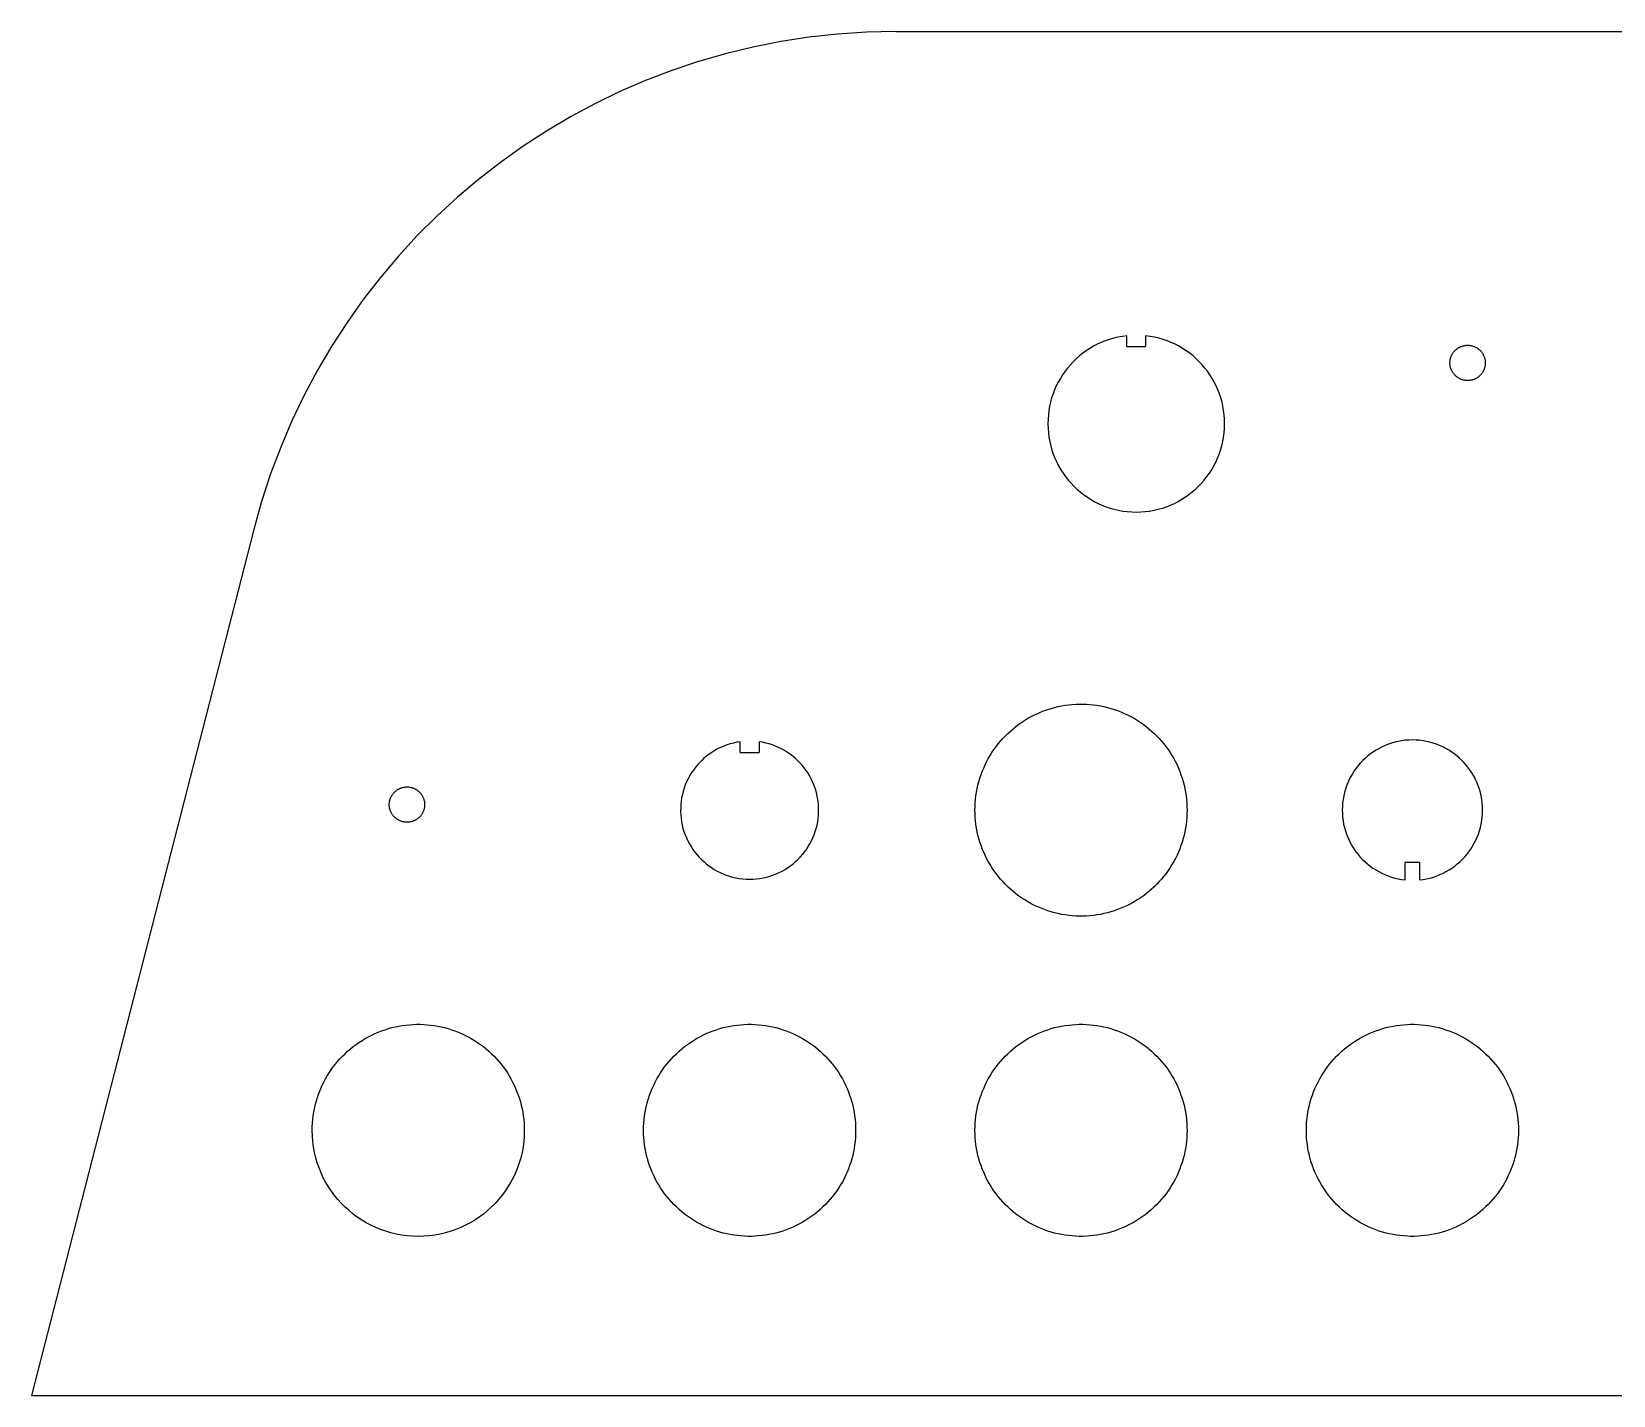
# Model space of a CAD drawing. Extents: x 1 to 453, y -1 to 123.
# Drawn here: x 0.5 to 143.6, y -0.5 to 122.9 of the extents above; entities that cross this region are included whole.
import ezdxf

# ---------------------------------------------------------------- set-up
doc = ezdxf.new("R2010")
doc.units = 0
doc.layers.get('0').update_dxf_attribs({"linetype": 'CONTINUOUS'})

msp = doc.modelspace()

# ---------------------------------------------------------------- linework, layer by layer
at = {"color": 1}
for points in [[(78.68, 122.89), (76.05, 122.83), (73.43, 122.66), (70.85, 122.38), (68.29, 121.99), (65.77, 121.49), (63.28, 120.88), (60.83, 120.18), (58.42, 119.37), (56.05, 118.46), (53.73, 117.46), (51.46, 116.36), (49.25, 115.17), (47.08, 113.89), (44.98, 112.52), (42.93, 111.06), (40.95, 109.52), (39.03, 107.9), (37.18, 106.2), (35.4, 104.43), (33.7, 102.57), (32.07, 100.65), (30.52, 98.65), (29.06, 96.58), (27.67, 94.45), (26.38, 92.25), (25.18, 89.99), (24.07, 87.67), (23.05, 85.29), (22.13, 82.86), (21.32, 80.37), (20.61, 77.83)], [(78.68, 122.89), (222.44, 122.89)], [(99.59, 95.37), (99.19, 95.31), (98.79, 95.24), (98.4, 95.15), (98.02, 95.04), (97.64, 94.91), (97.28, 94.76), (96.92, 94.6), (96.58, 94.42), (96.24, 94.22), (95.92, 94.01), (95.61, 93.78), (95.31, 93.55), (95.02, 93.29), (94.74, 93.02), (94.48, 92.75), (94.23, 92.45), (94, 92.15), (93.78, 91.84), (93.58, 91.51), (93.39, 91.18), (93.21, 90.83), (93.06, 90.48), (92.92, 90.12), (92.79, 89.75), (92.69, 89.37), (92.6, 88.99), (92.54, 88.6), (92.49, 88.21), (92.46, 87.81), (92.45, 87.4), (92.46, 86.99)], [(99.59, 94.41), (99.59, 95.37)], [(101.29, 95.37), (101.29, 94.41)], [(108.42, 86.99), (108.44, 87.4), (108.43, 87.81), (108.4, 88.21), (108.35, 88.6), (108.28, 88.99), (108.2, 89.37), (108.09, 89.75), (107.97, 90.12), (107.83, 90.48), (107.67, 90.83), (107.5, 91.18), (107.31, 91.51), (107.1, 91.84), (106.88, 92.15), (106.65, 92.45), (106.4, 92.75), (106.14, 93.02), (105.86, 93.29), (105.58, 93.55), (105.28, 93.78), (104.96, 94.01), (104.64, 94.22), (104.31, 94.42), (103.96, 94.6), (103.61, 94.76), (103.24, 94.91), (102.87, 95.04), (102.49, 95.15), (102.1, 95.24), (101.7, 95.31), (101.29, 95.37)], [(129.62, 94.3), (129.67, 94.32), (129.72, 94.35), (129.77, 94.37), (129.82, 94.39), (129.87, 94.41), (129.92, 94.43), (129.97, 94.45), (130.02, 94.46), (130.07, 94.47), (130.13, 94.48), (130.18, 94.49), (130.23, 94.5), (130.29, 94.51), (130.34, 94.51), (130.39, 94.51), (130.45, 94.51), (130.5, 94.51), (130.55, 94.51), (130.61, 94.5), (130.66, 94.49), (130.71, 94.48), (130.76, 94.47), (130.82, 94.46), (130.87, 94.45), (130.92, 94.43), (130.97, 94.41), (131.02, 94.39), (131.07, 94.37), (131.12, 94.35), (131.17, 94.32), (131.22, 94.3)], [(99.59, 94.41), (101.29, 94.41)], [(128.82, 92.91), (128.82, 92.97), (128.82, 93.02), (128.83, 93.08), (128.84, 93.13), (128.84, 93.18), (128.85, 93.24), (128.87, 93.29), (128.88, 93.34), (128.9, 93.39), (128.91, 93.45), (128.93, 93.5), (128.95, 93.54), (128.97, 93.59), (129, 93.64), (129.02, 93.69), (129.05, 93.73), (129.08, 93.78), (129.11, 93.82), (129.14, 93.87), (129.17, 93.91), (129.2, 93.95), (129.24, 93.99), (129.28, 94.03), (129.32, 94.07), (129.36, 94.11), (129.4, 94.14), (129.44, 94.17), (129.48, 94.21), (129.53, 94.24), (129.57, 94.27), (129.62, 94.3)], [(131.22, 94.3), (131.27, 94.27), (131.31, 94.24), (131.36, 94.21), (131.4, 94.17), (131.44, 94.14), (131.48, 94.11), (131.52, 94.07), (131.56, 94.03), (131.6, 93.99), (131.63, 93.95), (131.67, 93.91), (131.7, 93.87), (131.73, 93.82), (131.76, 93.78), (131.79, 93.73), (131.82, 93.69), (131.84, 93.64), (131.87, 93.59), (131.89, 93.54), (131.91, 93.5), (131.93, 93.45), (131.94, 93.39), (131.96, 93.34), (131.97, 93.29), (131.99, 93.24), (132, 93.18), (132, 93.13), (132.01, 93.08), (132.01, 93.02), (132.02, 92.97), (132.02, 92.91)], [(129.62, 91.53), (129.57, 91.56), (129.53, 91.59), (129.48, 91.62), (129.44, 91.65), (129.4, 91.68), (129.36, 91.72), (129.32, 91.76), (129.28, 91.79), (129.24, 91.83), (129.2, 91.87), (129.17, 91.91), (129.14, 91.96), (129.11, 92), (129.08, 92.04), (129.05, 92.09), (129.02, 92.14), (129, 92.18), (128.97, 92.23), (128.95, 92.28), (128.93, 92.33), (128.91, 92.38), (128.9, 92.43), (128.88, 92.48), (128.87, 92.53), (128.85, 92.59), (128.84, 92.64), (128.84, 92.69), (128.83, 92.75), (128.82, 92.8), (128.82, 92.86), (128.82, 92.91)], [(132.02, 92.91), (132.02, 92.86), (132.01, 92.8), (132.01, 92.75), (132, 92.69), (132, 92.64), (131.99, 92.59), (131.97, 92.53), (131.96, 92.48), (131.94, 92.43), (131.93, 92.38), (131.91, 92.33), (131.89, 92.28), (131.87, 92.23), (131.84, 92.18), (131.82, 92.14), (131.79, 92.09), (131.76, 92.04), (131.73, 92), (131.7, 91.96), (131.67, 91.91), (131.63, 91.87), (131.6, 91.83), (131.56, 91.79), (131.52, 91.76), (131.48, 91.72), (131.44, 91.68), (131.4, 91.65), (131.36, 91.62), (131.31, 91.59), (131.27, 91.56), (131.22, 91.53)], [(131.22, 91.53), (131.17, 91.5), (131.12, 91.48), (131.07, 91.45), (131.02, 91.43), (130.97, 91.41), (130.92, 91.39), (130.87, 91.38), (130.82, 91.36), (130.76, 91.35), (130.71, 91.34), (130.66, 91.33), (130.61, 91.32), (130.55, 91.32), (130.5, 91.32), (130.45, 91.31), (130.39, 91.31), (130.34, 91.32), (130.29, 91.32), (130.23, 91.32), (130.18, 91.33), (130.13, 91.34), (130.07, 91.35), (130.02, 91.36), (129.97, 91.38), (129.92, 91.39), (129.87, 91.41), (129.82, 91.43), (129.77, 91.45), (129.72, 91.48), (129.67, 91.5), (129.62, 91.53)], [(92.46, 86.99), (92.49, 86.58), (92.54, 86.18), (92.62, 85.79), (92.71, 85.4), (92.81, 85.02), (92.94, 84.65), (93.09, 84.29), (93.25, 83.93), (93.42, 83.59), (93.62, 83.25), (93.83, 82.93), (94.05, 82.62), (94.29, 82.31), (94.54, 82.03), (94.8, 81.75), (95.08, 81.49), (95.37, 81.24), (95.67, 81), (95.99, 80.78), (96.31, 80.57), (96.65, 80.38), (96.99, 80.2), (97.34, 80.05), (97.71, 79.9), (98.08, 79.78), (98.45, 79.67), (98.84, 79.58), (99.23, 79.51), (99.63, 79.46), (100.03, 79.43), (100.44, 79.42)], [(100.44, 79.42), (100.85, 79.43), (101.25, 79.46), (101.65, 79.51), (102.04, 79.58), (102.43, 79.67), (102.81, 79.78), (103.18, 79.9), (103.54, 80.05), (103.89, 80.2), (104.24, 80.38), (104.57, 80.57), (104.9, 80.78), (105.21, 81), (105.51, 81.24), (105.8, 81.49), (106.08, 81.75), (106.35, 82.03), (106.6, 82.31), (106.83, 82.62), (107.06, 82.93), (107.27, 83.25), (107.46, 83.59), (107.64, 83.93), (107.8, 84.29), (107.94, 84.65), (108.07, 85.02), (108.18, 85.4), (108.27, 85.79), (108.34, 86.18), (108.39, 86.58), (108.42, 86.99)], [(20.61, 77.83), (0.52, -0.52)], [(90.65, 60.75), (90.94, 60.91), (91.23, 61.06), (91.53, 61.2), (91.83, 61.33), (92.13, 61.45), (92.44, 61.55), (92.75, 61.65), (93.06, 61.73), (93.38, 61.81), (93.69, 61.87), (94.01, 61.93), (94.33, 61.97), (94.65, 62), (94.97, 62.02), (95.29, 62.03), (95.61, 62.03), (95.93, 62.02), (96.25, 62), (96.57, 61.97), (96.88, 61.93), (97.2, 61.87), (97.52, 61.81), (97.83, 61.73), (98.14, 61.65), (98.45, 61.55), (98.76, 61.45), (99.06, 61.33), (99.36, 61.2), (99.66, 61.06), (99.95, 60.91), (100.24, 60.75)], [(85.85, 52.44), (85.86, 52.77), (85.88, 53.1), (85.9, 53.43), (85.94, 53.75), (85.99, 54.08), (86.05, 54.39), (86.12, 54.71), (86.21, 55.02), (86.3, 55.33), (86.4, 55.64), (86.51, 55.94), (86.64, 56.24), (86.77, 56.53), (86.91, 56.82), (87.06, 57.1), (87.22, 57.38), (87.39, 57.65), (87.57, 57.92), (87.76, 58.18), (87.95, 58.43), (88.16, 58.68), (88.37, 58.92), (88.59, 59.15), (88.82, 59.38), (89.06, 59.6), (89.31, 59.81), (89.56, 60.02), (89.82, 60.21), (90.09, 60.4), (90.37, 60.58), (90.65, 60.75)], [(100.24, 60.75), (100.53, 60.58), (100.8, 60.4), (101.07, 60.21), (101.33, 60.02), (101.59, 59.81), (101.83, 59.6), (102.07, 59.38), (102.3, 59.15), (102.52, 58.92), (102.74, 58.68), (102.94, 58.43), (103.14, 58.18), (103.32, 57.92), (103.5, 57.65), (103.67, 57.38), (103.83, 57.1), (103.98, 56.82), (104.13, 56.53), (104.26, 56.24), (104.38, 55.94), (104.49, 55.64), (104.59, 55.33), (104.69, 55.02), (104.77, 54.71), (104.84, 54.39), (104.9, 54.08), (104.95, 53.75), (104.99, 53.43), (105.02, 53.1), (105.03, 52.77), (105.04, 52.44)], [(125.42, 58.79), (125.1, 58.78), (124.78, 58.76), (124.46, 58.72), (124.15, 58.66), (123.84, 58.59), (123.54, 58.51), (123.25, 58.41), (122.96, 58.29), (122.68, 58.17), (122.41, 58.03), (122.14, 57.87), (121.89, 57.71), (121.64, 57.53), (121.4, 57.35), (121.17, 57.15), (120.95, 56.94), (120.73, 56.72), (120.53, 56.49), (120.35, 56.25), (120.17, 56), (120, 55.74), (119.85, 55.48), (119.71, 55.2), (119.58, 54.92), (119.47, 54.63), (119.37, 54.34), (119.28, 54.03), (119.21, 53.73), (119.15, 53.41), (119.11, 53.09), (119.09, 52.77)], [(131.76, 52.77), (131.74, 53.09), (131.7, 53.41), (131.64, 53.73), (131.57, 54.03), (131.48, 54.34), (131.38, 54.63), (131.27, 54.92), (131.14, 55.2), (131, 55.48), (130.85, 55.74), (130.68, 56), (130.5, 56.25), (130.31, 56.49), (130.11, 56.72), (129.9, 56.94), (129.68, 57.15), (129.45, 57.35), (129.21, 57.53), (128.96, 57.71), (128.71, 57.87), (128.44, 58.03), (128.17, 58.17), (127.89, 58.29), (127.6, 58.41), (127.3, 58.51), (127, 58.59), (126.7, 58.66), (126.39, 58.72), (126.07, 58.76), (125.75, 58.78), (125.42, 58.79)], [(64.62, 58.63), (64.31, 58.58), (64, 58.51), (63.7, 58.43), (63.41, 58.34), (63.12, 58.23), (62.84, 58.11), (62.57, 57.98), (62.31, 57.83), (62.05, 57.67), (61.81, 57.5), (61.57, 57.32), (61.34, 57.13), (61.13, 56.93), (60.92, 56.72), (60.72, 56.5), (60.53, 56.27), (60.36, 56.03), (60.19, 55.78), (60.04, 55.53), (59.9, 55.27), (59.77, 55), (59.65, 54.72), (59.55, 54.44), (59.46, 54.15), (59.39, 53.86), (59.32, 53.56), (59.28, 53.26), (59.24, 52.96), (59.23, 52.65), (59.22, 52.33), (59.24, 52.02)], [(64.62, 57.67), (64.62, 58.63)], [(64.62, 57.67), (66.32, 57.67)], [(66.32, 58.63), (66.32, 57.67)], [(71.7, 52.02), (71.71, 52.33), (71.71, 52.65), (71.69, 52.96), (71.66, 53.26), (71.61, 53.56), (71.55, 53.86), (71.48, 54.15), (71.39, 54.44), (71.28, 54.72), (71.17, 55), (71.04, 55.27), (70.9, 55.53), (70.75, 55.78), (70.58, 56.03), (70.4, 56.27), (70.22, 56.5), (70.02, 56.72), (69.81, 56.93), (69.59, 57.13), (69.37, 57.32), (69.13, 57.5), (68.88, 57.67), (68.63, 57.83), (68.36, 57.98), (68.09, 58.11), (67.81, 58.23), (67.53, 58.34), (67.24, 58.43), (66.94, 58.51), (66.63, 58.58), (66.32, 58.63)], [(33.67, 54.33), (33.72, 54.35), (33.77, 54.38), (33.82, 54.4), (33.87, 54.42), (33.92, 54.44), (33.97, 54.46), (34.02, 54.48), (34.07, 54.49), (34.12, 54.5), (34.18, 54.51), (34.23, 54.52), (34.28, 54.53), (34.34, 54.54), (34.39, 54.54), (34.44, 54.54), (34.5, 54.54), (34.55, 54.54), (34.6, 54.54), (34.66, 54.53), (34.71, 54.52), (34.76, 54.51), (34.81, 54.5), (34.87, 54.49), (34.92, 54.48), (34.97, 54.46), (35.02, 54.44), (35.07, 54.42), (35.12, 54.4), (35.17, 54.38), (35.22, 54.35), (35.27, 54.33)], [(32.87, 52.94), (32.87, 53), (32.87, 53.05), (32.88, 53.11), (32.89, 53.16), (32.89, 53.21), (32.9, 53.27), (32.92, 53.32), (32.93, 53.37), (32.95, 53.42), (32.96, 53.48), (32.98, 53.53), (33, 53.57), (33.02, 53.62), (33.05, 53.67), (33.07, 53.72), (33.1, 53.76), (33.13, 53.81), (33.16, 53.85), (33.19, 53.9), (33.22, 53.94), (33.25, 53.98), (33.29, 54.02), (33.33, 54.06), (33.37, 54.1), (33.41, 54.14), (33.45, 54.17), (33.49, 54.2), (33.53, 54.24), (33.58, 54.27), (33.62, 54.3), (33.67, 54.33)], [(33.67, 51.56), (33.62, 51.59), (33.58, 51.62), (33.53, 51.65), (33.49, 51.68), (33.45, 51.71), (33.41, 51.75), (33.37, 51.79), (33.33, 51.82), (33.29, 51.86), (33.25, 51.9), (33.22, 51.94), (33.19, 51.99), (33.16, 52.03), (33.13, 52.07), (33.1, 52.12), (33.07, 52.17), (33.05, 52.21), (33.02, 52.26), (33, 52.31), (32.98, 52.36), (32.96, 52.41), (32.95, 52.46), (32.93, 52.51), (32.92, 52.56), (32.9, 52.62), (32.89, 52.67), (32.89, 52.72), (32.88, 52.78), (32.87, 52.83), (32.87, 52.89), (32.87, 52.94)], [(35.27, 54.33), (35.32, 54.3), (35.36, 54.27), (35.41, 54.24), (35.45, 54.2), (35.49, 54.17), (35.53, 54.14), (35.57, 54.1), (35.61, 54.06), (35.65, 54.02), (35.68, 53.98), (35.72, 53.94), (35.75, 53.9), (35.78, 53.85), (35.81, 53.81), (35.84, 53.76), (35.87, 53.72), (35.89, 53.67), (35.92, 53.62), (35.94, 53.57), (35.96, 53.53), (35.98, 53.48), (35.99, 53.42), (36.01, 53.37), (36.02, 53.32), (36.04, 53.27), (36.05, 53.21), (36.05, 53.16), (36.06, 53.11), (36.06, 53.05), (36.07, 53), (36.07, 52.94)], [(36.07, 52.94), (36.07, 52.89), (36.06, 52.83), (36.06, 52.78), (36.05, 52.72), (36.05, 52.67), (36.04, 52.62), (36.02, 52.56), (36.01, 52.51), (35.99, 52.46), (35.98, 52.41), (35.96, 52.36), (35.94, 52.31), (35.92, 52.26), (35.89, 52.21), (35.87, 52.17), (35.84, 52.12), (35.81, 52.07), (35.78, 52.03), (35.75, 51.99), (35.72, 51.94), (35.68, 51.9), (35.65, 51.86), (35.61, 51.82), (35.57, 51.79), (35.53, 51.75), (35.49, 51.71), (35.45, 51.68), (35.41, 51.65), (35.36, 51.62), (35.32, 51.59), (35.27, 51.56)], [(35.27, 51.56), (35.22, 51.53), (35.17, 51.51), (35.12, 51.48), (35.07, 51.46), (35.02, 51.44), (34.97, 51.42), (34.92, 51.41), (34.87, 51.39), (34.81, 51.38), (34.76, 51.37), (34.71, 51.36), (34.66, 51.35), (34.6, 51.35), (34.55, 51.35), (34.5, 51.34), (34.44, 51.34), (34.39, 51.35), (34.34, 51.35), (34.28, 51.35), (34.23, 51.36), (34.18, 51.37), (34.12, 51.38), (34.07, 51.39), (34.02, 51.41), (33.97, 51.42), (33.92, 51.44), (33.87, 51.46), (33.82, 51.48), (33.77, 51.51), (33.72, 51.53), (33.67, 51.56)], [(59.24, 52.02), (59.27, 51.7), (59.31, 51.39), (59.37, 51.09), (59.44, 50.79), (59.53, 50.5), (59.63, 50.21), (59.75, 49.93), (59.88, 49.66), (60.02, 49.39), (60.17, 49.14), (60.33, 48.89), (60.51, 48.65), (60.69, 48.42), (60.89, 48.19), (61.1, 47.98), (61.32, 47.78), (61.54, 47.59), (61.78, 47.41), (62.02, 47.24), (62.27, 47.08), (62.53, 46.93), (62.8, 46.8), (63.07, 46.67), (63.35, 46.57), (63.64, 46.47), (63.93, 46.39), (64.23, 46.32), (64.53, 46.27), (64.84, 46.23), (65.15, 46.21), (65.47, 46.2)], [(65.47, 46.2), (65.78, 46.21), (66.1, 46.23), (66.4, 46.27), (66.71, 46.32), (67.01, 46.39), (67.3, 46.47), (67.58, 46.57), (67.87, 46.67), (68.14, 46.8), (68.41, 46.93), (68.67, 47.08), (68.92, 47.24), (69.16, 47.41), (69.4, 47.59), (69.62, 47.78), (69.84, 47.98), (70.05, 48.19), (70.24, 48.42), (70.43, 48.65), (70.6, 48.89), (70.77, 49.14), (70.92, 49.39), (71.06, 49.66), (71.19, 49.93), (71.3, 50.21), (71.4, 50.5), (71.49, 50.79), (71.57, 51.09), (71.63, 51.39), (71.67, 51.7), (71.7, 52.02)], [(90.65, 44.14), (90.37, 44.31), (90.09, 44.48), (89.82, 44.67), (89.56, 44.87), (89.31, 45.07), (89.06, 45.28), (88.82, 45.5), (88.59, 45.73), (88.37, 45.97), (88.16, 46.21), (87.95, 46.46), (87.76, 46.71), (87.57, 46.97), (87.39, 47.24), (87.22, 47.51), (87.06, 47.79), (86.91, 48.07), (86.77, 48.36), (86.64, 48.65), (86.51, 48.95), (86.4, 49.25), (86.3, 49.55), (86.21, 49.86), (86.12, 50.17), (86.05, 50.49), (85.99, 50.81), (85.94, 51.13), (85.9, 51.46), (85.88, 51.78), (85.86, 52.11), (85.85, 52.44)], [(105.04, 52.44), (105.03, 52.11), (105.02, 51.78), (104.99, 51.46), (104.95, 51.13), (104.9, 50.81), (104.84, 50.49), (104.77, 50.17), (104.69, 49.86), (104.59, 49.55), (104.49, 49.25), (104.38, 48.95), (104.26, 48.65), (104.13, 48.36), (103.98, 48.07), (103.83, 47.79), (103.67, 47.51), (103.5, 47.24), (103.32, 46.97), (103.14, 46.71), (102.94, 46.46), (102.74, 46.21), (102.52, 45.97), (102.3, 45.73), (102.07, 45.5), (101.83, 45.28), (101.59, 45.07), (101.33, 44.87), (101.07, 44.67), (100.8, 44.48), (100.53, 44.31), (100.24, 44.14)], [(119.09, 52.77), (119.08, 52.44), (119.09, 52.12), (119.11, 51.8), (119.15, 51.49), (119.2, 51.18), (119.27, 50.88), (119.36, 50.58), (119.46, 50.28), (119.57, 50), (119.69, 49.72), (119.83, 49.44), (119.98, 49.18), (120.15, 48.92), (120.32, 48.67), (120.51, 48.43), (120.71, 48.2), (120.92, 47.98), (121.14, 47.77), (121.36, 47.57), (121.6, 47.38), (121.85, 47.2), (122.11, 47.03), (122.38, 46.88), (122.65, 46.73), (122.93, 46.61), (123.22, 46.49), (123.52, 46.39), (123.83, 46.3), (124.14, 46.23), (124.45, 46.17), (124.78, 46.13)], [(126.07, 46.13), (126.4, 46.17), (126.71, 46.23), (127.02, 46.3), (127.33, 46.39), (127.63, 46.49), (127.92, 46.61), (128.2, 46.73), (128.47, 46.88), (128.74, 47.03), (129, 47.2), (129.25, 47.38), (129.48, 47.57), (129.71, 47.77), (129.93, 47.98), (130.14, 48.2), (130.34, 48.43), (130.53, 48.67), (130.7, 48.92), (130.87, 49.18), (131.02, 49.44), (131.16, 49.72), (131.28, 50), (131.39, 50.28), (131.49, 50.58), (131.57, 50.88), (131.64, 51.18), (131.7, 51.49), (131.74, 51.8), (131.76, 52.12), (131.77, 52.44), (131.76, 52.77)], [(124.78, 46.13), (124.78, 47.7)], [(126.07, 47.7), (124.78, 47.7)], [(126.07, 47.7), (126.07, 46.13)], [(100.24, 44.14), (99.95, 43.97), (99.66, 43.82), (99.36, 43.69), (99.06, 43.56), (98.76, 43.44), (98.45, 43.33), (98.14, 43.24), (97.83, 43.15), (97.52, 43.08), (97.2, 43.01), (96.88, 42.96), (96.57, 42.92), (96.25, 42.88), (95.93, 42.86), (95.61, 42.85), (95.29, 42.85), (94.97, 42.86), (94.65, 42.88), (94.33, 42.92), (94.01, 42.96), (93.69, 43.01), (93.38, 43.08), (93.06, 43.15), (92.75, 43.24), (92.44, 43.33), (92.13, 43.44), (91.83, 43.56), (91.53, 43.69), (91.23, 43.82), (90.94, 43.97), (90.65, 44.14)], [(30.69, 31.77), (30.98, 31.93), (31.28, 32.08), (31.57, 32.22), (31.87, 32.35), (32.18, 32.47), (32.49, 32.57), (32.79, 32.67), (33.11, 32.76), (33.42, 32.83), (33.74, 32.9), (34.05, 32.95), (34.37, 32.99), (34.69, 33.02), (35.01, 33.05), (35.33, 33.06), (35.65, 33.06), (35.97, 33.05), (36.29, 33.02), (36.61, 32.99), (36.93, 32.95), (37.25, 32.9), (37.56, 32.83), (37.88, 32.76), (38.19, 32.67), (38.5, 32.57), (38.8, 32.47), (39.11, 32.35), (39.41, 32.22), (39.7, 32.08), (40, 31.93), (40.29, 31.77)], [(60.67, 31.77), (60.96, 31.93), (61.25, 32.08), (61.55, 32.22), (61.85, 32.35), (62.16, 32.47), (62.46, 32.57), (62.77, 32.67), (63.08, 32.76), (63.4, 32.83), (63.71, 32.9), (64.03, 32.95), (64.35, 32.99), (64.67, 33.02), (64.99, 33.05), (65.31, 33.06), (65.63, 33.06), (65.95, 33.05), (66.27, 33.02), (66.59, 32.99), (66.91, 32.95), (67.22, 32.9), (67.54, 32.83), (67.85, 32.76), (68.16, 32.67), (68.47, 32.57), (68.78, 32.47), (69.08, 32.35), (69.39, 32.22), (69.68, 32.08), (69.98, 31.93), (70.26, 31.77)], [(90.65, 31.77), (90.94, 31.93), (91.23, 32.08), (91.53, 32.22), (91.83, 32.35), (92.13, 32.47), (92.44, 32.57), (92.75, 32.67), (93.06, 32.76), (93.38, 32.83), (93.69, 32.9), (94.01, 32.95), (94.33, 32.99), (94.65, 33.02), (94.97, 33.05), (95.29, 33.06), (95.61, 33.06), (95.93, 33.05), (96.25, 33.02), (96.57, 32.99), (96.88, 32.95), (97.2, 32.9), (97.52, 32.83), (97.83, 32.76), (98.14, 32.67), (98.45, 32.57), (98.76, 32.47), (99.06, 32.35), (99.36, 32.22), (99.66, 32.08), (99.95, 31.93), (100.24, 31.77)], [(120.63, 31.77), (120.92, 31.93), (121.21, 32.08), (121.51, 32.22), (121.81, 32.35), (122.11, 32.47), (122.42, 32.57), (122.73, 32.67), (123.04, 32.76), (123.35, 32.83), (123.67, 32.9), (123.99, 32.95), (124.3, 32.99), (124.62, 33.02), (124.94, 33.05), (125.26, 33.06), (125.58, 33.06), (125.9, 33.05), (126.22, 33.02), (126.54, 32.99), (126.86, 32.95), (127.18, 32.9), (127.49, 32.83), (127.81, 32.76), (128.12, 32.67), (128.43, 32.57), (128.74, 32.47), (129.04, 32.35), (129.34, 32.22), (129.64, 32.08), (129.93, 31.93), (130.22, 31.77)], [(25.9, 23.46), (25.9, 23.8), (25.92, 24.12), (25.95, 24.45), (25.99, 24.78), (26.04, 25.1), (26.1, 25.42), (26.17, 25.73), (26.25, 26.05), (26.34, 26.35), (26.45, 26.66), (26.56, 26.96), (26.68, 27.26), (26.81, 27.55), (26.95, 27.84), (27.1, 28.12), (27.26, 28.4), (27.43, 28.67), (27.61, 28.94), (27.8, 29.2), (28, 29.45), (28.2, 29.7), (28.41, 29.94), (28.64, 30.18), (28.87, 30.4), (29.1, 30.62), (29.35, 30.83), (29.6, 31.04), (29.87, 31.23), (30.13, 31.42), (30.41, 31.6), (30.69, 31.77)], [(40.29, 31.77), (40.57, 31.6), (40.85, 31.42), (41.12, 31.23), (41.38, 31.04), (41.63, 30.83), (41.88, 30.62), (42.12, 30.4), (42.35, 30.18), (42.57, 29.94), (42.78, 29.7), (42.99, 29.45), (43.18, 29.2), (43.37, 28.94), (43.55, 28.67), (43.72, 28.4), (43.88, 28.12), (44.03, 27.84), (44.17, 27.55), (44.3, 27.26), (44.42, 26.96), (44.54, 26.66), (44.64, 26.35), (44.73, 26.05), (44.81, 25.73), (44.88, 25.42), (44.94, 25.1), (44.99, 24.78), (45.03, 24.45), (45.06, 24.12), (45.08, 23.8), (45.08, 23.46)], [(55.88, 23.46), (55.88, 23.8), (55.9, 24.12), (55.93, 24.45), (55.97, 24.78), (56.02, 25.1), (56.08, 25.42), (56.15, 25.73), (56.23, 26.05), (56.32, 26.35), (56.42, 26.66), (56.54, 26.96), (56.66, 27.26), (56.79, 27.55), (56.93, 27.84), (57.08, 28.12), (57.24, 28.4), (57.41, 28.67), (57.59, 28.94), (57.78, 29.2), (57.97, 29.45), (58.18, 29.7), (58.39, 29.94), (58.61, 30.18), (58.84, 30.4), (59.08, 30.62), (59.33, 30.83), (59.58, 31.04), (59.84, 31.23), (60.11, 31.42), (60.39, 31.6), (60.67, 31.77)], [(70.26, 31.77), (70.55, 31.6), (70.82, 31.42), (71.09, 31.23), (71.36, 31.04), (71.61, 30.83), (71.86, 30.62), (72.09, 30.4), (72.32, 30.18), (72.54, 29.94), (72.76, 29.7), (72.96, 29.45), (73.16, 29.2), (73.35, 28.94), (73.53, 28.67), (73.69, 28.4), (73.86, 28.12), (74.01, 27.84), (74.15, 27.55), (74.28, 27.26), (74.4, 26.96), (74.51, 26.66), (74.62, 26.35), (74.71, 26.05), (74.79, 25.73), (74.86, 25.42), (74.92, 25.1), (74.97, 24.78), (75.01, 24.45), (75.04, 24.12), (75.06, 23.8), (75.06, 23.46)], [(85.85, 23.46), (85.86, 23.8), (85.88, 24.12), (85.9, 24.45), (85.94, 24.78), (85.99, 25.1), (86.05, 25.42), (86.12, 25.73), (86.21, 26.05), (86.3, 26.35), (86.4, 26.66), (86.51, 26.96), (86.64, 27.26), (86.77, 27.55), (86.91, 27.84), (87.06, 28.12), (87.22, 28.4), (87.39, 28.67), (87.57, 28.94), (87.76, 29.2), (87.95, 29.45), (88.16, 29.7), (88.37, 29.94), (88.59, 30.18), (88.82, 30.4), (89.06, 30.62), (89.31, 30.83), (89.56, 31.04), (89.82, 31.23), (90.09, 31.42), (90.37, 31.6), (90.65, 31.77)], [(100.24, 31.77), (100.53, 31.6), (100.8, 31.42), (101.07, 31.23), (101.33, 31.04), (101.59, 30.83), (101.83, 30.62), (102.07, 30.4), (102.3, 30.18), (102.52, 29.94), (102.74, 29.7), (102.94, 29.45), (103.14, 29.2), (103.32, 28.94), (103.5, 28.67), (103.67, 28.4), (103.83, 28.12), (103.98, 27.84), (104.13, 27.55), (104.26, 27.26), (104.38, 26.96), (104.49, 26.66), (104.59, 26.35), (104.69, 26.05), (104.77, 25.73), (104.84, 25.42), (104.9, 25.1), (104.95, 24.78), (104.99, 24.45), (105.02, 24.12), (105.03, 23.8), (105.04, 23.46)], [(115.83, 23.46), (115.84, 23.8), (115.85, 24.12), (115.88, 24.45), (115.92, 24.78), (115.97, 25.1), (116.03, 25.42), (116.1, 25.73), (116.18, 26.05), (116.28, 26.35), (116.38, 26.66), (116.49, 26.96), (116.61, 27.26), (116.74, 27.55), (116.89, 27.84), (117.04, 28.12), (117.2, 28.4), (117.37, 28.67), (117.55, 28.94), (117.73, 29.2), (117.93, 29.45), (118.13, 29.7), (118.35, 29.94), (118.57, 30.18), (118.8, 30.4), (119.04, 30.62), (119.28, 30.83), (119.54, 31.04), (119.8, 31.23), (120.07, 31.42), (120.34, 31.6), (120.63, 31.77)], [(130.22, 31.77), (130.5, 31.6), (130.78, 31.42), (131.05, 31.23), (131.31, 31.04), (131.56, 30.83), (131.81, 30.62), (132.05, 30.4), (132.28, 30.18), (132.5, 29.94), (132.71, 29.7), (132.92, 29.45), (133.11, 29.2), (133.3, 28.94), (133.48, 28.67), (133.65, 28.4), (133.81, 28.12), (133.96, 27.84), (134.1, 27.55), (134.23, 27.26), (134.36, 26.96), (134.47, 26.66), (134.57, 26.35), (134.66, 26.05), (134.74, 25.73), (134.82, 25.42), (134.88, 25.1), (134.93, 24.78), (134.97, 24.45), (134.99, 24.12), (135.01, 23.8), (135.02, 23.46)], [(35.49, 13.87), (34.98, 13.89), (34.48, 13.92), (33.98, 13.99), (33.5, 14.08), (33.02, 14.19), (32.55, 14.33), (32.09, 14.49), (31.65, 14.67), (31.21, 14.88), (30.79, 15.1), (30.38, 15.35), (29.98, 15.61), (29.6, 15.89), (29.23, 16.2), (28.88, 16.52), (28.54, 16.85), (28.22, 17.2), (27.92, 17.57), (27.64, 17.95), (27.37, 18.35), (27.13, 18.76), (26.9, 19.18), (26.7, 19.62), (26.52, 20.07), (26.36, 20.52), (26.22, 20.99), (26.11, 21.47), (26.02, 21.96), (25.95, 22.45), (25.91, 22.96), (25.9, 23.46)], [(45.08, 23.46), (45.07, 22.96), (45.03, 22.45), (44.97, 21.96), (44.88, 21.47), (44.76, 20.99), (44.62, 20.52), (44.46, 20.07), (44.28, 19.62), (44.08, 19.18), (43.85, 18.76), (43.61, 18.35), (43.34, 17.95), (43.06, 17.57), (42.76, 17.2), (42.44, 16.85), (42.1, 16.52), (41.75, 16.2), (41.38, 15.89), (41, 15.61), (40.6, 15.35), (40.19, 15.1), (39.77, 14.88), (39.34, 14.67), (38.89, 14.49), (38.43, 14.33), (37.96, 14.19), (37.48, 14.08), (37, 13.99), (36.5, 13.92), (36, 13.89), (35.49, 13.87)], [(60.67, 15.16), (60.39, 15.33), (60.11, 15.51), (59.84, 15.69), (59.58, 15.89), (59.33, 16.09), (59.08, 16.31), (58.84, 16.53), (58.61, 16.75), (58.39, 16.99), (58.18, 17.23), (57.97, 17.48), (57.78, 17.73), (57.59, 17.99), (57.41, 18.26), (57.24, 18.53), (57.08, 18.81), (56.93, 19.09), (56.79, 19.38), (56.66, 19.67), (56.54, 19.97), (56.42, 20.27), (56.32, 20.57), (56.23, 20.88), (56.15, 21.2), (56.08, 21.51), (56.02, 21.83), (55.97, 22.15), (55.93, 22.48), (55.9, 22.8), (55.88, 23.13), (55.88, 23.46)], [(75.06, 23.46), (75.06, 23.13), (75.04, 22.8), (75.01, 22.48), (74.97, 22.15), (74.92, 21.83), (74.86, 21.51), (74.79, 21.2), (74.71, 20.88), (74.62, 20.57), (74.51, 20.27), (74.4, 19.97), (74.28, 19.67), (74.15, 19.38), (74.01, 19.09), (73.86, 18.81), (73.69, 18.53), (73.53, 18.26), (73.35, 17.99), (73.16, 17.73), (72.96, 17.48), (72.76, 17.23), (72.54, 16.99), (72.32, 16.75), (72.09, 16.53), (71.86, 16.31), (71.61, 16.09), (71.36, 15.89), (71.09, 15.69), (70.82, 15.51), (70.55, 15.33), (70.26, 15.16)], [(90.65, 15.16), (90.37, 15.33), (90.09, 15.51), (89.82, 15.69), (89.56, 15.89), (89.31, 16.09), (89.06, 16.31), (88.82, 16.53), (88.59, 16.75), (88.37, 16.99), (88.16, 17.23), (87.95, 17.48), (87.76, 17.73), (87.57, 17.99), (87.39, 18.26), (87.22, 18.53), (87.06, 18.81), (86.91, 19.09), (86.77, 19.38), (86.64, 19.67), (86.51, 19.97), (86.4, 20.27), (86.3, 20.57), (86.21, 20.88), (86.12, 21.2), (86.05, 21.51), (85.99, 21.83), (85.94, 22.15), (85.9, 22.48), (85.88, 22.8), (85.86, 23.13), (85.85, 23.46)], [(105.04, 23.46), (105.03, 23.13), (105.02, 22.8), (104.99, 22.48), (104.95, 22.15), (104.9, 21.83), (104.84, 21.51), (104.77, 21.2), (104.69, 20.88), (104.59, 20.57), (104.49, 20.27), (104.38, 19.97), (104.26, 19.67), (104.13, 19.38), (103.98, 19.09), (103.83, 18.81), (103.67, 18.53), (103.5, 18.26), (103.32, 17.99), (103.14, 17.73), (102.94, 17.48), (102.74, 17.23), (102.52, 16.99), (102.3, 16.75), (102.07, 16.53), (101.83, 16.31), (101.59, 16.09), (101.33, 15.89), (101.07, 15.69), (100.8, 15.51), (100.53, 15.33), (100.24, 15.16)], [(120.63, 15.16), (120.34, 15.33), (120.07, 15.51), (119.8, 15.69), (119.54, 15.89), (119.28, 16.09), (119.04, 16.31), (118.8, 16.53), (118.57, 16.75), (118.35, 16.99), (118.13, 17.23), (117.93, 17.48), (117.73, 17.73), (117.55, 17.99), (117.37, 18.26), (117.2, 18.53), (117.04, 18.81), (116.89, 19.09), (116.74, 19.38), (116.61, 19.67), (116.49, 19.97), (116.38, 20.27), (116.28, 20.57), (116.18, 20.88), (116.1, 21.2), (116.03, 21.51), (115.97, 21.83), (115.92, 22.15), (115.88, 22.48), (115.85, 22.8), (115.84, 23.13), (115.83, 23.46)], [(135.02, 23.46), (135.01, 23.13), (134.99, 22.8), (134.97, 22.48), (134.93, 22.15), (134.88, 21.83), (134.82, 21.51), (134.74, 21.2), (134.66, 20.88), (134.57, 20.57), (134.47, 20.27), (134.36, 19.97), (134.23, 19.67), (134.1, 19.38), (133.96, 19.09), (133.81, 18.81), (133.65, 18.53), (133.48, 18.26), (133.3, 17.99), (133.11, 17.73), (132.92, 17.48), (132.71, 17.23), (132.5, 16.99), (132.28, 16.75), (132.05, 16.53), (131.81, 16.31), (131.56, 16.09), (131.31, 15.89), (131.05, 15.69), (130.78, 15.51), (130.5, 15.33), (130.22, 15.16)], [(70.26, 15.16), (69.98, 15), (69.68, 14.85), (69.39, 14.71), (69.08, 14.58), (68.78, 14.46), (68.47, 14.35), (68.16, 14.26), (67.85, 14.17), (67.54, 14.1), (67.22, 14.03), (66.91, 13.98), (66.59, 13.94), (66.27, 13.91), (65.95, 13.88), (65.63, 13.87), (65.31, 13.87), (64.99, 13.88), (64.67, 13.91), (64.35, 13.94), (64.03, 13.98), (63.71, 14.03), (63.4, 14.1), (63.08, 14.17), (62.77, 14.26), (62.46, 14.35), (62.16, 14.46), (61.85, 14.58), (61.55, 14.71), (61.25, 14.85), (60.96, 15), (60.67, 15.16)], [(100.24, 15.16), (99.95, 15), (99.66, 14.85), (99.36, 14.71), (99.06, 14.58), (98.76, 14.46), (98.45, 14.35), (98.14, 14.26), (97.83, 14.17), (97.52, 14.1), (97.2, 14.03), (96.88, 13.98), (96.57, 13.94), (96.25, 13.91), (95.93, 13.88), (95.61, 13.87), (95.29, 13.87), (94.97, 13.88), (94.65, 13.91), (94.33, 13.94), (94.01, 13.98), (93.69, 14.03), (93.38, 14.1), (93.06, 14.17), (92.75, 14.26), (92.44, 14.35), (92.13, 14.46), (91.83, 14.58), (91.53, 14.71), (91.23, 14.85), (90.94, 15), (90.65, 15.16)], [(130.22, 15.16), (129.93, 15), (129.64, 14.85), (129.34, 14.71), (129.04, 14.58), (128.74, 14.46), (128.43, 14.35), (128.12, 14.26), (127.81, 14.17), (127.49, 14.1), (127.18, 14.03), (126.86, 13.98), (126.54, 13.94), (126.22, 13.91), (125.9, 13.88), (125.58, 13.87), (125.26, 13.87), (124.94, 13.88), (124.62, 13.91), (124.3, 13.94), (123.99, 13.98), (123.67, 14.03), (123.35, 14.1), (123.04, 14.17), (122.73, 14.26), (122.42, 14.35), (122.11, 14.46), (121.81, 14.58), (121.51, 14.71), (121.21, 14.85), (120.92, 15), (120.63, 15.16)], [(0.52, -0.52), (453.18, -0.52)]]:
    msp.add_lwpolyline(points, dxfattribs=at)
for points in [[(132.02, 92.91)], [(36.07, 52.94)], [(105.04, 52.44)], [(45.08, 23.46)], [(75.06, 23.46)], [(105.04, 23.46)], [(135.02, 23.46)]]:
    msp.add_lwpolyline(points, close=True, dxfattribs=at)

doc.saveas('drawing.dxf')
